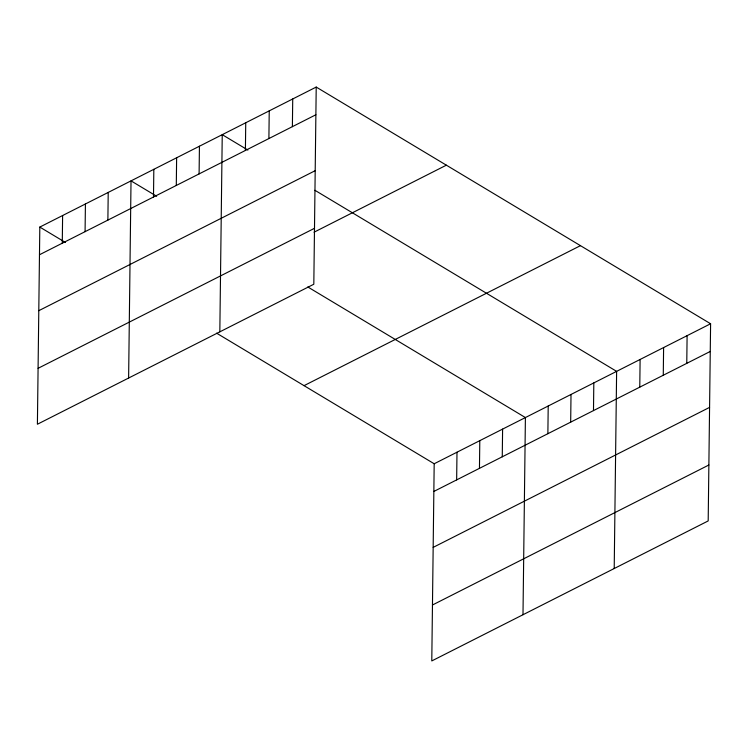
<?xml version="1.0" encoding="UTF-8"?>
<svg xmlns="http://www.w3.org/2000/svg" width="748" height="748" viewBox="0 0 748 748"><rect width="100%" height="100%" fill="white"/><g stroke="black" fill="none" stroke-linecap="round" stroke-linejoin="round"><path stroke-width="1.12" d="M39.812 227.074L37.4 424.238L313.814 284.24L316.217 87.067L39.812 227.074L65.441 242.455M62.271 243.212L62.617 215.518M85.076 231.665L85.422 203.97M107.88 220.108L108.217 192.423M128.619 378.039L131.022 180.876L156.659 196.257M153.49 197.014L153.826 169.319M176.294 185.457L176.631 157.772M199.099 173.91L199.436 146.225M219.828 331.841L222.24 134.668L247.878 150.058M245.4 150.46L245.737 122.775M268.897 138.558L269.233 110.872M292.384 126.664L292.73 98.97M216.593 333.169L434.186 463.76L431.783 660.933L708.188 520.926L710.6 323.762L316.217 87.067M456.654 479.898L456.991 452.213M479.459 468.351L479.795 440.656M502.263 456.804L502.6 429.109M522.992 614.725L525.405 417.562L307.811 286.97M547.873 433.7L548.209 406.014M570.677 422.153L571.014 394.458M593.482 410.596L593.819 382.911M614.211 568.527L616.623 371.363L314.917 190.291M639.774 387.146L640.11 359.461M663.27 375.253L663.607 347.558M686.767 363.35L687.103 335.656M39.466 254.759L315.88 114.762M38.784 310.691L315.198 170.684M38.083 368.315L314.497 228.308M314.038 232.207L446.369 165.177M304.043 385.65L580.457 245.653M434.186 463.76L710.6 323.762M433.849 491.445L710.263 351.448M433.167 547.377L709.581 407.38M432.466 605.001L708.87 465.004"/></g></svg>
